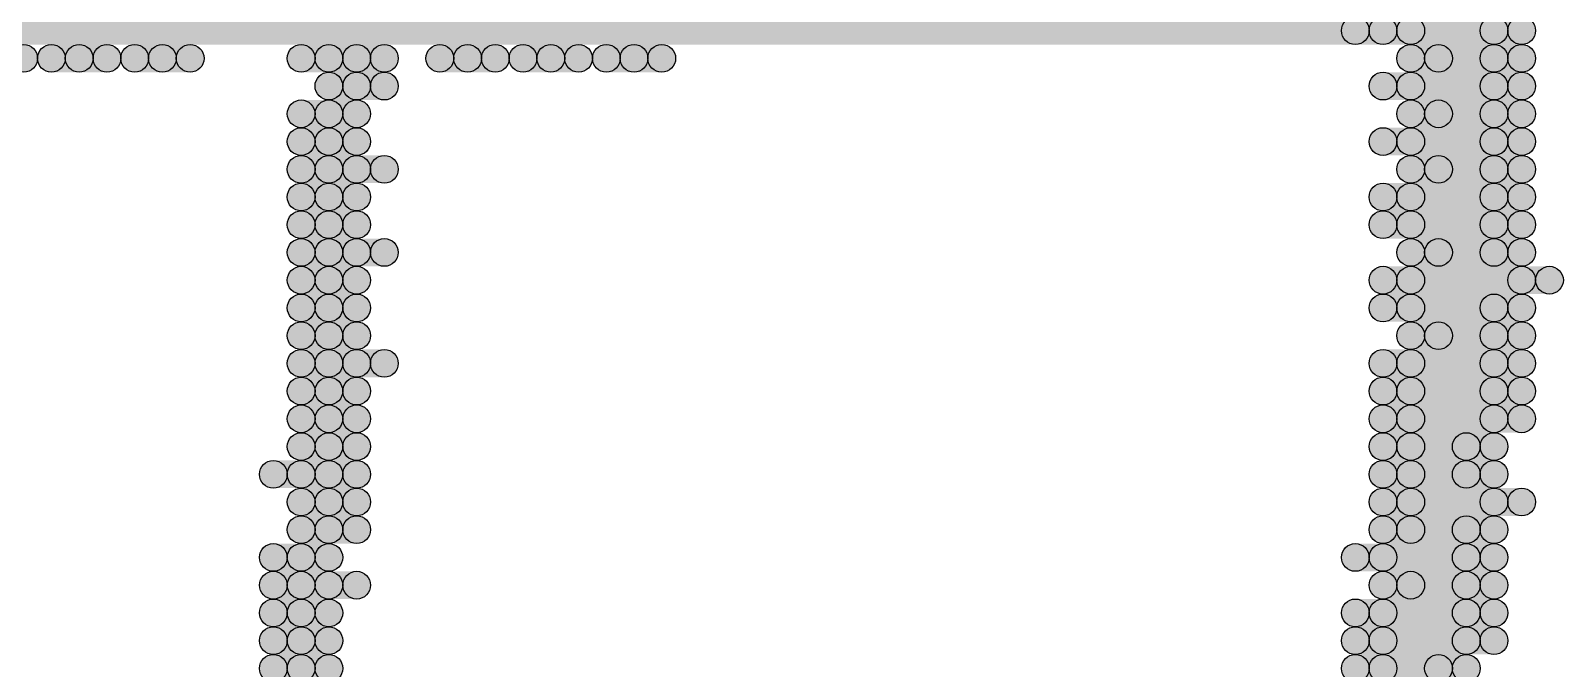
# Model space of a CAD drawing. Header units: millimetres. Extents: x 0 to 137, y 0 to 37.
# Drawn here: x 132.493 to 133.896, y 5.182 to 5.766 of the extents above; entities that cross this region are included whole.
import ezdxf

# ---------------------------------------------------------------- set-up
doc = ezdxf.new("R2010")
doc.units = ezdxf.units.MM
doc.layers.add('TopLayer', color=1, linetype='Continuous')
doc.layers.add('TopSolder', color=216, linetype='Continuous')

msp = doc.modelspace()

# ---------------------------------------------------------------- hatches: boundary and pattern name
at = {"layer": 'TopLayer'}
for points in [[(131.7498, 5.7531), (131.7498, 5.7785), (133.731, 5.7785), (133.731, 5.7531)], [(133.7564, 5.7531), (133.7564, 5.7785), (133.858, 5.7785), (133.858, 5.7531)], [(132.5372, 5.7277), (132.5372, 5.7531), (132.5626, 5.7531), (132.5626, 5.7277)], [(132.6134, 5.7277), (132.6134, 5.7531), (132.6388, 5.7531), (132.6388, 5.7277)], [(132.7658, 5.7277), (132.7658, 5.7531), (132.8166, 5.7531), (132.8166, 5.7277)], [(132.8928, 5.7277), (132.8928, 5.7531), (132.9182, 5.7531), (132.9182, 5.7277)], [(132.969, 5.7277), (132.969, 5.7531), (132.9944, 5.7531), (132.9944, 5.7277)], [(133.0452, 5.7277), (133.0452, 5.7531), (133.0706, 5.7531), (133.0706, 5.7277)], [(133.7818, 5.7277), (133.7818, 5.7531), (133.858, 5.7531), (133.858, 5.7277)], [(132.7912, 5.7023), (132.7912, 5.7277), (132.8166, 5.7277), (132.8166, 5.7023)], [(133.7564, 5.7023), (133.7564, 5.7277), (133.858, 5.7277), (133.858, 5.7023)], [(132.7658, 5.6769), (132.7658, 5.7023), (132.7912, 5.7023), (132.7912, 5.6769)], [(133.7818, 5.6769), (133.7818, 5.7023), (133.858, 5.7023), (133.858, 5.6769)], [(132.7658, 5.6515), (132.7658, 5.6769), (132.7912, 5.6769), (132.7912, 5.6515)], [(133.7564, 5.6515), (133.7564, 5.6769), (133.858, 5.6769), (133.858, 5.6515)], [(132.7658, 5.6261), (132.7658, 5.6515), (132.8166, 5.6515), (132.8166, 5.6261)], [(133.7818, 5.6261), (133.7818, 5.6515), (133.858, 5.6515), (133.858, 5.6261)], [(132.7658, 5.6007), (132.7658, 5.6261), (132.7912, 5.6261), (132.7912, 5.6007)], [(133.7564, 5.6007), (133.7564, 5.6261), (133.858, 5.6261), (133.858, 5.6007)], [(132.7658, 5.5753), (132.7658, 5.6007), (132.7912, 5.6007), (132.7912, 5.5753)], [(133.7564, 5.5753), (133.7564, 5.6007), (133.858, 5.6007), (133.858, 5.5753)], [(132.7658, 5.5499), (132.7658, 5.5753), (132.8166, 5.5753), (132.8166, 5.5499)], [(133.7818, 5.5499), (133.7818, 5.5753), (133.858, 5.5753), (133.858, 5.5499)], [(132.7658, 5.5245), (132.7658, 5.5499), (132.7912, 5.5499), (132.7912, 5.5245)], [(133.7564, 5.5245), (133.7564, 5.5499), (133.8834, 5.5499), (133.8834, 5.5245)], [(132.7658, 5.4991), (132.7658, 5.5245), (132.7912, 5.5245), (132.7912, 5.4991)], [(133.7564, 5.4991), (133.7564, 5.5245), (133.858, 5.5245), (133.858, 5.4991)], [(132.7658, 5.4737), (132.7658, 5.4991), (132.7912, 5.4991), (132.7912, 5.4737)], [(133.7818, 5.4737), (133.7818, 5.4991), (133.858, 5.4991), (133.858, 5.4737)], [(132.7658, 5.4483), (132.7658, 5.4737), (132.8166, 5.4737), (132.8166, 5.4483)], [(133.7564, 5.4483), (133.7564, 5.4737), (133.858, 5.4737), (133.858, 5.4483)], [(132.7658, 5.4229), (132.7658, 5.4483), (132.7912, 5.4483), (132.7912, 5.4229)], [(133.7564, 5.4229), (133.7564, 5.4483), (133.858, 5.4483), (133.858, 5.4229)], [(132.7658, 5.3975), (132.7658, 5.4229), (132.7912, 5.4229), (132.7912, 5.3975)], [(133.7564, 5.3975), (133.7564, 5.4229), (133.858, 5.4229), (133.858, 5.3975)], [(132.7658, 5.3721), (132.7658, 5.3975), (132.7912, 5.3975), (132.7912, 5.3721)], [(133.7564, 5.3721), (133.7564, 5.3975), (133.8326, 5.3975), (133.8326, 5.3721)], [(132.7404, 5.3467), (132.7404, 5.3721), (132.7912, 5.3721), (132.7912, 5.3467)], [(133.7564, 5.3467), (133.7564, 5.3721), (133.8326, 5.3721), (133.8326, 5.3467)], [(132.7658, 5.3213), (132.7658, 5.3467), (132.7912, 5.3467), (132.7912, 5.3213)], [(133.7564, 5.3213), (133.7564, 5.3467), (133.858, 5.3467), (133.858, 5.3213)], [(132.7658, 5.2959), (132.7658, 5.3213), (132.7912, 5.3213), (132.7912, 5.2959)], [(133.7564, 5.2959), (133.7564, 5.3213), (133.8326, 5.3213), (133.8326, 5.2959)], [(132.7404, 5.2705), (132.7404, 5.2959), (132.7658, 5.2959), (132.7658, 5.2705)], [(133.731, 5.2705), (133.731, 5.2959), (133.8326, 5.2959), (133.8326, 5.2705)], [(132.7404, 5.2451), (132.7404, 5.2705), (132.7912, 5.2705), (132.7912, 5.2451)], [(133.7564, 5.2451), (133.7564, 5.2705), (133.8326, 5.2705), (133.8326, 5.2451)], [(132.7404, 5.2197), (132.7404, 5.2451), (132.7658, 5.2451), (132.7658, 5.2197)], [(133.731, 5.2197), (133.731, 5.2451), (133.8326, 5.2451), (133.8326, 5.2197)], [(132.7404, 5.1943), (132.7404, 5.2197), (132.7658, 5.2197), (132.7658, 5.1943)], [(133.731, 5.1943), (133.731, 5.2197), (133.8326, 5.2197), (133.8326, 5.1943)], [(132.7404, 5.1689), (132.7404, 5.1943), (132.7658, 5.1943), (132.7658, 5.1689)], [(133.731, 5.1689), (133.731, 5.1943), (133.8072, 5.1943), (133.8072, 5.1689)]]:
    msp.add_hatch(color=1, dxfattribs=at).paths.add_polyline_path(points)
h = msp.add_hatch(color=1, dxfattribs=at)
edge = h.paths.add_edge_path()
edge.add_arc((133.731, 5.7658), 0.0127, 0, 360)
h = msp.add_hatch(color=1, dxfattribs=at)
edge = h.paths.add_edge_path()
edge.add_arc((133.7564, 5.7658), 0.0127, 0, 360)
h = msp.add_hatch(color=1, dxfattribs=at)
edge = h.paths.add_edge_path()
edge.add_arc((133.858, 5.7658), 0.0127, 0, 360)
h = msp.add_hatch(color=1, dxfattribs=at)
edge = h.paths.add_edge_path()
edge.add_arc((132.4864, 5.7404), 0.0127, 0, 360)
h = msp.add_hatch(color=1, dxfattribs=at)
edge = h.paths.add_edge_path()
edge.add_arc((132.5372, 5.7404), 0.0127, 0, 360)
h = msp.add_hatch(color=1, dxfattribs=at)
edge = h.paths.add_edge_path()
edge.add_arc((132.5626, 5.7404), 0.0127, 0, 360)
h = msp.add_hatch(color=1, dxfattribs=at)
edge = h.paths.add_edge_path()
edge.add_arc((132.6134, 5.7404), 0.0127, 0, 360)
h = msp.add_hatch(color=1, dxfattribs=at)
edge = h.paths.add_edge_path()
edge.add_arc((132.6388, 5.7404), 0.0127, 0, 360)
h = msp.add_hatch(color=1, dxfattribs=at)
edge = h.paths.add_edge_path()
edge.add_arc((132.7658, 5.7404), 0.0127, 0, 360)
h = msp.add_hatch(color=1, dxfattribs=at)
edge = h.paths.add_edge_path()
edge.add_arc((132.8166, 5.7404), 0.0127, 0, 360)
h = msp.add_hatch(color=1, dxfattribs=at)
edge = h.paths.add_edge_path()
edge.add_arc((132.8928, 5.7404), 0.0127, 0, 360)
h = msp.add_hatch(color=1, dxfattribs=at)
edge = h.paths.add_edge_path()
edge.add_arc((132.9182, 5.7404), 0.0127, 0, 360)
h = msp.add_hatch(color=1, dxfattribs=at)
edge = h.paths.add_edge_path()
edge.add_arc((132.969, 5.7404), 0.0127, 0, 360)
h = msp.add_hatch(color=1, dxfattribs=at)
edge = h.paths.add_edge_path()
edge.add_arc((132.9944, 5.7404), 0.0127, 0, 360)
h = msp.add_hatch(color=1, dxfattribs=at)
edge = h.paths.add_edge_path()
edge.add_arc((133.0452, 5.7404), 0.0127, 0, 360)
h = msp.add_hatch(color=1, dxfattribs=at)
edge = h.paths.add_edge_path()
edge.add_arc((133.0706, 5.7404), 0.0127, 0, 360)
h = msp.add_hatch(color=1, dxfattribs=at)
edge = h.paths.add_edge_path()
edge.add_arc((133.7818, 5.7404), 0.0127, 0, 360)
h = msp.add_hatch(color=1, dxfattribs=at)
edge = h.paths.add_edge_path()
edge.add_arc((133.858, 5.7404), 0.0127, 0, 360)
h = msp.add_hatch(color=1, dxfattribs=at)
edge = h.paths.add_edge_path()
edge.add_arc((132.7912, 5.715), 0.0127, 0, 360)
h = msp.add_hatch(color=1, dxfattribs=at)
edge = h.paths.add_edge_path()
edge.add_arc((132.8166, 5.715), 0.0127, 0, 360)
h = msp.add_hatch(color=1, dxfattribs=at)
edge = h.paths.add_edge_path()
edge.add_arc((133.7564, 5.715), 0.0127, 0, 360)
h = msp.add_hatch(color=1, dxfattribs=at)
edge = h.paths.add_edge_path()
edge.add_arc((133.858, 5.715), 0.0127, 0, 360)
h = msp.add_hatch(color=1, dxfattribs=at)
edge = h.paths.add_edge_path()
edge.add_arc((132.7658, 5.6896), 0.0127, 0, 360)
h = msp.add_hatch(color=1, dxfattribs=at)
edge = h.paths.add_edge_path()
edge.add_arc((132.7912, 5.6896), 0.0127, 0, 360)
h = msp.add_hatch(color=1, dxfattribs=at)
edge = h.paths.add_edge_path()
edge.add_arc((133.7818, 5.6896), 0.0127, 0, 360)
h = msp.add_hatch(color=1, dxfattribs=at)
edge = h.paths.add_edge_path()
edge.add_arc((133.858, 5.6896), 0.0127, 0, 360)
h = msp.add_hatch(color=1, dxfattribs=at)
edge = h.paths.add_edge_path()
edge.add_arc((132.7658, 5.6642), 0.0127, 0, 360)
h = msp.add_hatch(color=1, dxfattribs=at)
edge = h.paths.add_edge_path()
edge.add_arc((132.7912, 5.6642), 0.0127, 0, 360)
h = msp.add_hatch(color=1, dxfattribs=at)
edge = h.paths.add_edge_path()
edge.add_arc((133.7564, 5.6642), 0.0127, 0, 360)
h = msp.add_hatch(color=1, dxfattribs=at)
edge = h.paths.add_edge_path()
edge.add_arc((133.858, 5.6642), 0.0127, 0, 360)
h = msp.add_hatch(color=1, dxfattribs=at)
edge = h.paths.add_edge_path()
edge.add_arc((132.7658, 5.6388), 0.0127, 0, 360)
h = msp.add_hatch(color=1, dxfattribs=at)
edge = h.paths.add_edge_path()
edge.add_arc((132.8166, 5.6388), 0.0127, 0, 360)
h = msp.add_hatch(color=1, dxfattribs=at)
edge = h.paths.add_edge_path()
edge.add_arc((133.7818, 5.6388), 0.0127, 0, 360)
h = msp.add_hatch(color=1, dxfattribs=at)
edge = h.paths.add_edge_path()
edge.add_arc((133.858, 5.6388), 0.0127, 0, 360)
h = msp.add_hatch(color=1, dxfattribs=at)
edge = h.paths.add_edge_path()
edge.add_arc((132.7658, 5.6134), 0.0127, 0, 360)
h = msp.add_hatch(color=1, dxfattribs=at)
edge = h.paths.add_edge_path()
edge.add_arc((132.7912, 5.6134), 0.0127, 0, 360)
h = msp.add_hatch(color=1, dxfattribs=at)
edge = h.paths.add_edge_path()
edge.add_arc((133.7564, 5.6134), 0.0127, 0, 360)
h = msp.add_hatch(color=1, dxfattribs=at)
edge = h.paths.add_edge_path()
edge.add_arc((133.858, 5.6134), 0.0127, 0, 360)
h = msp.add_hatch(color=1, dxfattribs=at)
edge = h.paths.add_edge_path()
edge.add_arc((132.7658, 5.588), 0.0127, 0, 360)
h = msp.add_hatch(color=1, dxfattribs=at)
edge = h.paths.add_edge_path()
edge.add_arc((132.7912, 5.588), 0.0127, 0, 360)
h = msp.add_hatch(color=1, dxfattribs=at)
edge = h.paths.add_edge_path()
edge.add_arc((133.7564, 5.588), 0.0127, 0, 360)
h = msp.add_hatch(color=1, dxfattribs=at)
edge = h.paths.add_edge_path()
edge.add_arc((133.858, 5.588), 0.0127, 0, 360)
h = msp.add_hatch(color=1, dxfattribs=at)
edge = h.paths.add_edge_path()
edge.add_arc((132.7658, 5.5626), 0.0127, 0, 360)
h = msp.add_hatch(color=1, dxfattribs=at)
edge = h.paths.add_edge_path()
edge.add_arc((132.8166, 5.5626), 0.0127, 0, 360)
h = msp.add_hatch(color=1, dxfattribs=at)
edge = h.paths.add_edge_path()
edge.add_arc((133.7818, 5.5626), 0.0127, 0, 360)
h = msp.add_hatch(color=1, dxfattribs=at)
edge = h.paths.add_edge_path()
edge.add_arc((133.858, 5.5626), 0.0127, 0, 360)
h = msp.add_hatch(color=1, dxfattribs=at)
edge = h.paths.add_edge_path()
edge.add_arc((132.7658, 5.5372), 0.0127, 0, 360)
h = msp.add_hatch(color=1, dxfattribs=at)
edge = h.paths.add_edge_path()
edge.add_arc((132.7912, 5.5372), 0.0127, 0, 360)
h = msp.add_hatch(color=1, dxfattribs=at)
edge = h.paths.add_edge_path()
edge.add_arc((133.7564, 5.5372), 0.0127, 0, 360)
h = msp.add_hatch(color=1, dxfattribs=at)
edge = h.paths.add_edge_path()
edge.add_arc((133.8834, 5.5372), 0.0127, 0, 360)
h = msp.add_hatch(color=1, dxfattribs=at)
edge = h.paths.add_edge_path()
edge.add_arc((132.7658, 5.5118), 0.0127, 0, 360)
h = msp.add_hatch(color=1, dxfattribs=at)
edge = h.paths.add_edge_path()
edge.add_arc((132.7912, 5.5118), 0.0127, 0, 360)
h = msp.add_hatch(color=1, dxfattribs=at)
edge = h.paths.add_edge_path()
edge.add_arc((133.7564, 5.5118), 0.0127, 0, 360)
h = msp.add_hatch(color=1, dxfattribs=at)
edge = h.paths.add_edge_path()
edge.add_arc((133.858, 5.5118), 0.0127, 0, 360)
h = msp.add_hatch(color=1, dxfattribs=at)
edge = h.paths.add_edge_path()
edge.add_arc((132.7658, 5.4864), 0.0127, 0, 360)
h = msp.add_hatch(color=1, dxfattribs=at)
edge = h.paths.add_edge_path()
edge.add_arc((132.7912, 5.4864), 0.0127, 0, 360)
h = msp.add_hatch(color=1, dxfattribs=at)
edge = h.paths.add_edge_path()
edge.add_arc((133.7818, 5.4864), 0.0127, 0, 360)
h = msp.add_hatch(color=1, dxfattribs=at)
edge = h.paths.add_edge_path()
edge.add_arc((133.858, 5.4864), 0.0127, 0, 360)
h = msp.add_hatch(color=1, dxfattribs=at)
edge = h.paths.add_edge_path()
edge.add_arc((132.7658, 5.461), 0.0127, 0, 360)
h = msp.add_hatch(color=1, dxfattribs=at)
edge = h.paths.add_edge_path()
edge.add_arc((132.8166, 5.461), 0.0127, 0, 360)
h = msp.add_hatch(color=1, dxfattribs=at)
edge = h.paths.add_edge_path()
edge.add_arc((133.7564, 5.461), 0.0127, 0, 360)
h = msp.add_hatch(color=1, dxfattribs=at)
edge = h.paths.add_edge_path()
edge.add_arc((133.858, 5.461), 0.0127, 0, 360)
h = msp.add_hatch(color=1, dxfattribs=at)
edge = h.paths.add_edge_path()
edge.add_arc((132.7658, 5.4356), 0.0127, 0, 360)
h = msp.add_hatch(color=1, dxfattribs=at)
edge = h.paths.add_edge_path()
edge.add_arc((132.7912, 5.4356), 0.0127, 0, 360)
h = msp.add_hatch(color=1, dxfattribs=at)
edge = h.paths.add_edge_path()
edge.add_arc((133.7564, 5.4356), 0.0127, 0, 360)
h = msp.add_hatch(color=1, dxfattribs=at)
edge = h.paths.add_edge_path()
edge.add_arc((133.858, 5.4356), 0.0127, 0, 360)
h = msp.add_hatch(color=1, dxfattribs=at)
edge = h.paths.add_edge_path()
edge.add_arc((132.7658, 5.4102), 0.0127, 0, 360)
h = msp.add_hatch(color=1, dxfattribs=at)
edge = h.paths.add_edge_path()
edge.add_arc((132.7912, 5.4102), 0.0127, 0, 360)
h = msp.add_hatch(color=1, dxfattribs=at)
edge = h.paths.add_edge_path()
edge.add_arc((133.7564, 5.4102), 0.0127, 0, 360)
h = msp.add_hatch(color=1, dxfattribs=at)
edge = h.paths.add_edge_path()
edge.add_arc((133.858, 5.4102), 0.0127, 0, 360)
h = msp.add_hatch(color=1, dxfattribs=at)
edge = h.paths.add_edge_path()
edge.add_arc((132.7658, 5.3848), 0.0127, 0, 360)
h = msp.add_hatch(color=1, dxfattribs=at)
edge = h.paths.add_edge_path()
edge.add_arc((132.7912, 5.3848), 0.0127, 0, 360)
h = msp.add_hatch(color=1, dxfattribs=at)
edge = h.paths.add_edge_path()
edge.add_arc((133.7564, 5.3848), 0.0127, 0, 360)
h = msp.add_hatch(color=1, dxfattribs=at)
edge = h.paths.add_edge_path()
edge.add_arc((133.8326, 5.3848), 0.0127, 0, 360)
h = msp.add_hatch(color=1, dxfattribs=at)
edge = h.paths.add_edge_path()
edge.add_arc((132.7404, 5.3594), 0.0127, 0, 360)
h = msp.add_hatch(color=1, dxfattribs=at)
edge = h.paths.add_edge_path()
edge.add_arc((132.7912, 5.3594), 0.0127, 0, 360)
h = msp.add_hatch(color=1, dxfattribs=at)
edge = h.paths.add_edge_path()
edge.add_arc((133.7564, 5.3594), 0.0127, 0, 360)
h = msp.add_hatch(color=1, dxfattribs=at)
edge = h.paths.add_edge_path()
edge.add_arc((133.8326, 5.3594), 0.0127, 0, 360)
h = msp.add_hatch(color=1, dxfattribs=at)
edge = h.paths.add_edge_path()
edge.add_arc((132.7658, 5.334), 0.0127, 0, 360)
h = msp.add_hatch(color=1, dxfattribs=at)
edge = h.paths.add_edge_path()
edge.add_arc((132.7912, 5.334), 0.0127, 0, 360)
h = msp.add_hatch(color=1, dxfattribs=at)
edge = h.paths.add_edge_path()
edge.add_arc((133.7564, 5.334), 0.0127, 0, 360)
h = msp.add_hatch(color=1, dxfattribs=at)
edge = h.paths.add_edge_path()
edge.add_arc((133.858, 5.334), 0.0127, 0, 360)
h = msp.add_hatch(color=1, dxfattribs=at)
edge = h.paths.add_edge_path()
edge.add_arc((132.7658, 5.3086), 0.0127, 0, 360)
h = msp.add_hatch(color=1, dxfattribs=at)
edge = h.paths.add_edge_path()
edge.add_arc((132.7912, 5.3086), 0.0127, 0, 360)
h = msp.add_hatch(color=1, dxfattribs=at)
edge = h.paths.add_edge_path()
edge.add_arc((133.7564, 5.3086), 0.0127, 0, 360)
h = msp.add_hatch(color=1, dxfattribs=at)
edge = h.paths.add_edge_path()
edge.add_arc((133.8326, 5.3086), 0.0127, 0, 360)
h = msp.add_hatch(color=1, dxfattribs=at)
edge = h.paths.add_edge_path()
edge.add_arc((132.7404, 5.2832), 0.0127, 0, 360)
h = msp.add_hatch(color=1, dxfattribs=at)
edge = h.paths.add_edge_path()
edge.add_arc((132.7658, 5.2832), 0.0127, 0, 360)
h = msp.add_hatch(color=1, dxfattribs=at)
edge = h.paths.add_edge_path()
edge.add_arc((133.731, 5.2832), 0.0127, 0, 360)
h = msp.add_hatch(color=1, dxfattribs=at)
edge = h.paths.add_edge_path()
edge.add_arc((133.8326, 5.2832), 0.0127, 0, 360)
h = msp.add_hatch(color=1, dxfattribs=at)
edge = h.paths.add_edge_path()
edge.add_arc((132.7404, 5.2578), 0.0127, 0, 360)
h = msp.add_hatch(color=1, dxfattribs=at)
edge = h.paths.add_edge_path()
edge.add_arc((132.7912, 5.2578), 0.0127, 0, 360)
h = msp.add_hatch(color=1, dxfattribs=at)
edge = h.paths.add_edge_path()
edge.add_arc((133.7564, 5.2578), 0.0127, 0, 360)
h = msp.add_hatch(color=1, dxfattribs=at)
edge = h.paths.add_edge_path()
edge.add_arc((133.8326, 5.2578), 0.0127, 0, 360)
h = msp.add_hatch(color=1, dxfattribs=at)
edge = h.paths.add_edge_path()
edge.add_arc((132.7404, 5.2324), 0.0127, 0, 360)
h = msp.add_hatch(color=1, dxfattribs=at)
edge = h.paths.add_edge_path()
edge.add_arc((132.7658, 5.2324), 0.0127, 0, 360)
h = msp.add_hatch(color=1, dxfattribs=at)
edge = h.paths.add_edge_path()
edge.add_arc((133.731, 5.2324), 0.0127, 0, 360)
h = msp.add_hatch(color=1, dxfattribs=at)
edge = h.paths.add_edge_path()
edge.add_arc((133.8326, 5.2324), 0.0127, 0, 360)
h = msp.add_hatch(color=1, dxfattribs=at)
edge = h.paths.add_edge_path()
edge.add_arc((132.7404, 5.207), 0.0127, 0, 360)
h = msp.add_hatch(color=1, dxfattribs=at)
edge = h.paths.add_edge_path()
edge.add_arc((132.7658, 5.207), 0.0127, 0, 360)
h = msp.add_hatch(color=1, dxfattribs=at)
edge = h.paths.add_edge_path()
edge.add_arc((133.731, 5.207), 0.0127, 0, 360)
h = msp.add_hatch(color=1, dxfattribs=at)
edge = h.paths.add_edge_path()
edge.add_arc((133.8326, 5.207), 0.0127, 0, 360)
h = msp.add_hatch(color=1, dxfattribs=at)
edge = h.paths.add_edge_path()
edge.add_arc((132.7404, 5.1816), 0.0127, 0, 360)
h = msp.add_hatch(color=1, dxfattribs=at)
edge = h.paths.add_edge_path()
edge.add_arc((132.7658, 5.1816), 0.0127, 0, 360)
h = msp.add_hatch(color=1, dxfattribs=at)
edge = h.paths.add_edge_path()
edge.add_arc((133.731, 5.1816), 0.0127, 0, 360)
h = msp.add_hatch(color=1, dxfattribs=at)
edge = h.paths.add_edge_path()
edge.add_arc((133.8072, 5.1816), 0.0127, 0, 360)
at = {"layer": 'TopSolder'}
for points in [[(131.7244, 5.7531), (131.7244, 5.7785), (133.7056, 5.7785), (133.7056, 5.7531)], [(133.731, 5.7531), (133.731, 5.7785), (133.8326, 5.7785), (133.8326, 5.7531)], [(132.5118, 5.7277), (132.5118, 5.7531), (132.5372, 5.7531), (132.5372, 5.7277)], [(132.588, 5.7277), (132.588, 5.7531), (132.6134, 5.7531), (132.6134, 5.7277)], [(132.7404, 5.7277), (132.7404, 5.7531), (132.7912, 5.7531), (132.7912, 5.7277)], [(132.8674, 5.7277), (132.8674, 5.7531), (132.8928, 5.7531), (132.8928, 5.7277)], [(132.9436, 5.7277), (132.9436, 5.7531), (132.969, 5.7531), (132.969, 5.7277)], [(133.0198, 5.7277), (133.0198, 5.7531), (133.0452, 5.7531), (133.0452, 5.7277)], [(133.7564, 5.7277), (133.7564, 5.7531), (133.8326, 5.7531), (133.8326, 5.7277)], [(132.7658, 5.7023), (132.7658, 5.7277), (132.7912, 5.7277), (132.7912, 5.7023)], [(133.731, 5.7023), (133.731, 5.7277), (133.8326, 5.7277), (133.8326, 5.7023)], [(132.7404, 5.6769), (132.7404, 5.7023), (132.7658, 5.7023), (132.7658, 5.6769)], [(133.7564, 5.6769), (133.7564, 5.7023), (133.8326, 5.7023), (133.8326, 5.6769)], [(132.7404, 5.6515), (132.7404, 5.6769), (132.7658, 5.6769), (132.7658, 5.6515)], [(133.731, 5.6515), (133.731, 5.6769), (133.8326, 5.6769), (133.8326, 5.6515)], [(132.7404, 5.6261), (132.7404, 5.6515), (132.7912, 5.6515), (132.7912, 5.6261)], [(133.7564, 5.6261), (133.7564, 5.6515), (133.8326, 5.6515), (133.8326, 5.6261)], [(132.7404, 5.6007), (132.7404, 5.6261), (132.7658, 5.6261), (132.7658, 5.6007)], [(133.731, 5.6007), (133.731, 5.6261), (133.8326, 5.6261), (133.8326, 5.6007)], [(132.7404, 5.5753), (132.7404, 5.6007), (132.7658, 5.6007), (132.7658, 5.5753)], [(133.731, 5.5753), (133.731, 5.6007), (133.8326, 5.6007), (133.8326, 5.5753)], [(132.7404, 5.5499), (132.7404, 5.5753), (132.7912, 5.5753), (132.7912, 5.5499)], [(133.7564, 5.5499), (133.7564, 5.5753), (133.8326, 5.5753), (133.8326, 5.5499)], [(132.7404, 5.5245), (132.7404, 5.5499), (132.7658, 5.5499), (132.7658, 5.5245)], [(133.731, 5.5245), (133.731, 5.5499), (133.858, 5.5499), (133.858, 5.5245)], [(132.7404, 5.4991), (132.7404, 5.5245), (132.7658, 5.5245), (132.7658, 5.4991)], [(133.731, 5.4991), (133.731, 5.5245), (133.8326, 5.5245), (133.8326, 5.4991)], [(132.7404, 5.4737), (132.7404, 5.4991), (132.7658, 5.4991), (132.7658, 5.4737)], [(133.7564, 5.4737), (133.7564, 5.4991), (133.8326, 5.4991), (133.8326, 5.4737)], [(132.7404, 5.4483), (132.7404, 5.4737), (132.7912, 5.4737), (132.7912, 5.4483)], [(133.731, 5.4483), (133.731, 5.4737), (133.8326, 5.4737), (133.8326, 5.4483)], [(132.7404, 5.4229), (132.7404, 5.4483), (132.7658, 5.4483), (132.7658, 5.4229)], [(133.731, 5.4229), (133.731, 5.4483), (133.8326, 5.4483), (133.8326, 5.4229)], [(132.7404, 5.3975), (132.7404, 5.4229), (132.7658, 5.4229), (132.7658, 5.3975)], [(133.731, 5.3975), (133.731, 5.4229), (133.8326, 5.4229), (133.8326, 5.3975)], [(132.7404, 5.3721), (132.7404, 5.3975), (132.7658, 5.3975), (132.7658, 5.3721)], [(133.731, 5.3721), (133.731, 5.3975), (133.8072, 5.3975), (133.8072, 5.3721)], [(132.715, 5.3467), (132.715, 5.3721), (132.7658, 5.3721), (132.7658, 5.3467)], [(133.731, 5.3467), (133.731, 5.3721), (133.8072, 5.3721), (133.8072, 5.3467)], [(132.7404, 5.3213), (132.7404, 5.3467), (132.7658, 5.3467), (132.7658, 5.3213)], [(133.731, 5.3213), (133.731, 5.3467), (133.8326, 5.3467), (133.8326, 5.3213)], [(132.7404, 5.2959), (132.7404, 5.3213), (132.7658, 5.3213), (132.7658, 5.2959)], [(133.731, 5.2959), (133.731, 5.3213), (133.8072, 5.3213), (133.8072, 5.2959)], [(132.715, 5.2705), (132.715, 5.2959), (132.7404, 5.2959), (132.7404, 5.2705)], [(133.7056, 5.2705), (133.7056, 5.2959), (133.8072, 5.2959), (133.8072, 5.2705)], [(132.715, 5.2451), (132.715, 5.2705), (132.7658, 5.2705), (132.7658, 5.2451)], [(133.731, 5.2451), (133.731, 5.2705), (133.8072, 5.2705), (133.8072, 5.2451)], [(132.715, 5.2197), (132.715, 5.2451), (132.7404, 5.2451), (132.7404, 5.2197)], [(133.7056, 5.2197), (133.7056, 5.2451), (133.8072, 5.2451), (133.8072, 5.2197)], [(132.715, 5.1943), (132.715, 5.2197), (132.7404, 5.2197), (132.7404, 5.1943)], [(133.7056, 5.1943), (133.7056, 5.2197), (133.8072, 5.2197), (133.8072, 5.1943)], [(132.715, 5.1689), (132.715, 5.1943), (132.7404, 5.1943), (132.7404, 5.1689)], [(133.7056, 5.1689), (133.7056, 5.1943), (133.7818, 5.1943), (133.7818, 5.1689)]]:
    msp.add_hatch(color=216, dxfattribs=at).paths.add_polyline_path(points)
h = msp.add_hatch(color=216, dxfattribs=at)
edge = h.paths.add_edge_path()
edge.add_arc((133.7056, 5.7658), 0.0127, 0, 360)
h = msp.add_hatch(color=216, dxfattribs=at)
edge = h.paths.add_edge_path()
edge.add_arc((133.731, 5.7658), 0.0127, 0, 360)
h = msp.add_hatch(color=216, dxfattribs=at)
edge = h.paths.add_edge_path()
edge.add_arc((133.8326, 5.7658), 0.0127, 0, 360)
h = msp.add_hatch(color=216, dxfattribs=at)
edge = h.paths.add_edge_path()
edge.add_arc((132.5118, 5.7404), 0.0127, 0, 360)
h = msp.add_hatch(color=216, dxfattribs=at)
edge = h.paths.add_edge_path()
edge.add_arc((132.5372, 5.7404), 0.0127, 0, 360)
h = msp.add_hatch(color=216, dxfattribs=at)
edge = h.paths.add_edge_path()
edge.add_arc((132.588, 5.7404), 0.0127, 0, 360)
h = msp.add_hatch(color=216, dxfattribs=at)
edge = h.paths.add_edge_path()
edge.add_arc((132.6134, 5.7404), 0.0127, 0, 360)
h = msp.add_hatch(color=216, dxfattribs=at)
edge = h.paths.add_edge_path()
edge.add_arc((132.7404, 5.7404), 0.0127, 0, 360)
h = msp.add_hatch(color=216, dxfattribs=at)
edge = h.paths.add_edge_path()
edge.add_arc((132.7912, 5.7404), 0.0127, 0, 360)
h = msp.add_hatch(color=216, dxfattribs=at)
edge = h.paths.add_edge_path()
edge.add_arc((132.8674, 5.7404), 0.0127, 0, 360)
h = msp.add_hatch(color=216, dxfattribs=at)
edge = h.paths.add_edge_path()
edge.add_arc((132.8928, 5.7404), 0.0127, 0, 360)
h = msp.add_hatch(color=216, dxfattribs=at)
edge = h.paths.add_edge_path()
edge.add_arc((132.9436, 5.7404), 0.0127, 0, 360)
h = msp.add_hatch(color=216, dxfattribs=at)
edge = h.paths.add_edge_path()
edge.add_arc((132.969, 5.7404), 0.0127, 0, 360)
h = msp.add_hatch(color=216, dxfattribs=at)
edge = h.paths.add_edge_path()
edge.add_arc((133.0198, 5.7404), 0.0127, 0, 360)
h = msp.add_hatch(color=216, dxfattribs=at)
edge = h.paths.add_edge_path()
edge.add_arc((133.0452, 5.7404), 0.0127, 0, 360)
h = msp.add_hatch(color=216, dxfattribs=at)
edge = h.paths.add_edge_path()
edge.add_arc((133.7564, 5.7404), 0.0127, 0, 360)
h = msp.add_hatch(color=216, dxfattribs=at)
edge = h.paths.add_edge_path()
edge.add_arc((133.8326, 5.7404), 0.0127, 0, 360)
h = msp.add_hatch(color=216, dxfattribs=at)
edge = h.paths.add_edge_path()
edge.add_arc((132.7658, 5.715), 0.0127, 0, 360)
h = msp.add_hatch(color=216, dxfattribs=at)
edge = h.paths.add_edge_path()
edge.add_arc((132.7912, 5.715), 0.0127, 0, 360)
h = msp.add_hatch(color=216, dxfattribs=at)
edge = h.paths.add_edge_path()
edge.add_arc((133.731, 5.715), 0.0127, 0, 360)
h = msp.add_hatch(color=216, dxfattribs=at)
edge = h.paths.add_edge_path()
edge.add_arc((133.8326, 5.715), 0.0127, 0, 360)
h = msp.add_hatch(color=216, dxfattribs=at)
edge = h.paths.add_edge_path()
edge.add_arc((132.7404, 5.6896), 0.0127, 0, 360)
h = msp.add_hatch(color=216, dxfattribs=at)
edge = h.paths.add_edge_path()
edge.add_arc((132.7658, 5.6896), 0.0127, 0, 360)
h = msp.add_hatch(color=216, dxfattribs=at)
edge = h.paths.add_edge_path()
edge.add_arc((133.7564, 5.6896), 0.0127, 0, 360)
h = msp.add_hatch(color=216, dxfattribs=at)
edge = h.paths.add_edge_path()
edge.add_arc((133.8326, 5.6896), 0.0127, 0, 360)
h = msp.add_hatch(color=216, dxfattribs=at)
edge = h.paths.add_edge_path()
edge.add_arc((132.7404, 5.6642), 0.0127, 0, 360)
h = msp.add_hatch(color=216, dxfattribs=at)
edge = h.paths.add_edge_path()
edge.add_arc((132.7658, 5.6642), 0.0127, 0, 360)
h = msp.add_hatch(color=216, dxfattribs=at)
edge = h.paths.add_edge_path()
edge.add_arc((133.731, 5.6642), 0.0127, 0, 360)
h = msp.add_hatch(color=216, dxfattribs=at)
edge = h.paths.add_edge_path()
edge.add_arc((133.8326, 5.6642), 0.0127, 0, 360)
h = msp.add_hatch(color=216, dxfattribs=at)
edge = h.paths.add_edge_path()
edge.add_arc((132.7404, 5.6388), 0.0127, 0, 360)
h = msp.add_hatch(color=216, dxfattribs=at)
edge = h.paths.add_edge_path()
edge.add_arc((132.7912, 5.6388), 0.0127, 0, 360)
h = msp.add_hatch(color=216, dxfattribs=at)
edge = h.paths.add_edge_path()
edge.add_arc((133.7564, 5.6388), 0.0127, 0, 360)
h = msp.add_hatch(color=216, dxfattribs=at)
edge = h.paths.add_edge_path()
edge.add_arc((133.8326, 5.6388), 0.0127, 0, 360)
h = msp.add_hatch(color=216, dxfattribs=at)
edge = h.paths.add_edge_path()
edge.add_arc((132.7404, 5.6134), 0.0127, 0, 360)
h = msp.add_hatch(color=216, dxfattribs=at)
edge = h.paths.add_edge_path()
edge.add_arc((132.7658, 5.6134), 0.0127, 0, 360)
h = msp.add_hatch(color=216, dxfattribs=at)
edge = h.paths.add_edge_path()
edge.add_arc((133.731, 5.6134), 0.0127, 0, 360)
h = msp.add_hatch(color=216, dxfattribs=at)
edge = h.paths.add_edge_path()
edge.add_arc((133.8326, 5.6134), 0.0127, 0, 360)
h = msp.add_hatch(color=216, dxfattribs=at)
edge = h.paths.add_edge_path()
edge.add_arc((132.7404, 5.588), 0.0127, 0, 360)
h = msp.add_hatch(color=216, dxfattribs=at)
edge = h.paths.add_edge_path()
edge.add_arc((132.7658, 5.588), 0.0127, 0, 360)
h = msp.add_hatch(color=216, dxfattribs=at)
edge = h.paths.add_edge_path()
edge.add_arc((133.731, 5.588), 0.0127, 0, 360)
h = msp.add_hatch(color=216, dxfattribs=at)
edge = h.paths.add_edge_path()
edge.add_arc((133.8326, 5.588), 0.0127, 0, 360)
h = msp.add_hatch(color=216, dxfattribs=at)
edge = h.paths.add_edge_path()
edge.add_arc((132.7404, 5.5626), 0.0127, 0, 360)
h = msp.add_hatch(color=216, dxfattribs=at)
edge = h.paths.add_edge_path()
edge.add_arc((132.7912, 5.5626), 0.0127, 0, 360)
h = msp.add_hatch(color=216, dxfattribs=at)
edge = h.paths.add_edge_path()
edge.add_arc((133.7564, 5.5626), 0.0127, 0, 360)
h = msp.add_hatch(color=216, dxfattribs=at)
edge = h.paths.add_edge_path()
edge.add_arc((133.8326, 5.5626), 0.0127, 0, 360)
h = msp.add_hatch(color=216, dxfattribs=at)
edge = h.paths.add_edge_path()
edge.add_arc((132.7404, 5.5372), 0.0127, 0, 360)
h = msp.add_hatch(color=216, dxfattribs=at)
edge = h.paths.add_edge_path()
edge.add_arc((132.7658, 5.5372), 0.0127, 0, 360)
h = msp.add_hatch(color=216, dxfattribs=at)
edge = h.paths.add_edge_path()
edge.add_arc((133.731, 5.5372), 0.0127, 0, 360)
h = msp.add_hatch(color=216, dxfattribs=at)
edge = h.paths.add_edge_path()
edge.add_arc((133.858, 5.5372), 0.0127, 0, 360)
h = msp.add_hatch(color=216, dxfattribs=at)
edge = h.paths.add_edge_path()
edge.add_arc((132.7404, 5.5118), 0.0127, 0, 360)
h = msp.add_hatch(color=216, dxfattribs=at)
edge = h.paths.add_edge_path()
edge.add_arc((132.7658, 5.5118), 0.0127, 0, 360)
h = msp.add_hatch(color=216, dxfattribs=at)
edge = h.paths.add_edge_path()
edge.add_arc((133.731, 5.5118), 0.0127, 0, 360)
h = msp.add_hatch(color=216, dxfattribs=at)
edge = h.paths.add_edge_path()
edge.add_arc((133.8326, 5.5118), 0.0127, 0, 360)
h = msp.add_hatch(color=216, dxfattribs=at)
edge = h.paths.add_edge_path()
edge.add_arc((132.7404, 5.4864), 0.0127, 0, 360)
h = msp.add_hatch(color=216, dxfattribs=at)
edge = h.paths.add_edge_path()
edge.add_arc((132.7658, 5.4864), 0.0127, 0, 360)
h = msp.add_hatch(color=216, dxfattribs=at)
edge = h.paths.add_edge_path()
edge.add_arc((133.7564, 5.4864), 0.0127, 0, 360)
h = msp.add_hatch(color=216, dxfattribs=at)
edge = h.paths.add_edge_path()
edge.add_arc((133.8326, 5.4864), 0.0127, 0, 360)
h = msp.add_hatch(color=216, dxfattribs=at)
edge = h.paths.add_edge_path()
edge.add_arc((132.7404, 5.461), 0.0127, 0, 360)
h = msp.add_hatch(color=216, dxfattribs=at)
edge = h.paths.add_edge_path()
edge.add_arc((132.7912, 5.461), 0.0127, 0, 360)
h = msp.add_hatch(color=216, dxfattribs=at)
edge = h.paths.add_edge_path()
edge.add_arc((133.731, 5.461), 0.0127, 0, 360)
h = msp.add_hatch(color=216, dxfattribs=at)
edge = h.paths.add_edge_path()
edge.add_arc((133.8326, 5.461), 0.0127, 0, 360)
h = msp.add_hatch(color=216, dxfattribs=at)
edge = h.paths.add_edge_path()
edge.add_arc((132.7404, 5.4356), 0.0127, 0, 360)
h = msp.add_hatch(color=216, dxfattribs=at)
edge = h.paths.add_edge_path()
edge.add_arc((132.7658, 5.4356), 0.0127, 0, 360)
h = msp.add_hatch(color=216, dxfattribs=at)
edge = h.paths.add_edge_path()
edge.add_arc((133.731, 5.4356), 0.0127, 0, 360)
h = msp.add_hatch(color=216, dxfattribs=at)
edge = h.paths.add_edge_path()
edge.add_arc((133.8326, 5.4356), 0.0127, 0, 360)
h = msp.add_hatch(color=216, dxfattribs=at)
edge = h.paths.add_edge_path()
edge.add_arc((132.7404, 5.4102), 0.0127, 0, 360)
h = msp.add_hatch(color=216, dxfattribs=at)
edge = h.paths.add_edge_path()
edge.add_arc((132.7658, 5.4102), 0.0127, 0, 360)
h = msp.add_hatch(color=216, dxfattribs=at)
edge = h.paths.add_edge_path()
edge.add_arc((133.731, 5.4102), 0.0127, 0, 360)
h = msp.add_hatch(color=216, dxfattribs=at)
edge = h.paths.add_edge_path()
edge.add_arc((133.8326, 5.4102), 0.0127, 0, 360)
h = msp.add_hatch(color=216, dxfattribs=at)
edge = h.paths.add_edge_path()
edge.add_arc((132.7404, 5.3848), 0.0127, 0, 360)
h = msp.add_hatch(color=216, dxfattribs=at)
edge = h.paths.add_edge_path()
edge.add_arc((132.7658, 5.3848), 0.0127, 0, 360)
h = msp.add_hatch(color=216, dxfattribs=at)
edge = h.paths.add_edge_path()
edge.add_arc((133.731, 5.3848), 0.0127, 0, 360)
h = msp.add_hatch(color=216, dxfattribs=at)
edge = h.paths.add_edge_path()
edge.add_arc((133.8072, 5.3848), 0.0127, 0, 360)
h = msp.add_hatch(color=216, dxfattribs=at)
edge = h.paths.add_edge_path()
edge.add_arc((132.715, 5.3594), 0.0127, 0, 360)
h = msp.add_hatch(color=216, dxfattribs=at)
edge = h.paths.add_edge_path()
edge.add_arc((132.7658, 5.3594), 0.0127, 0, 360)
h = msp.add_hatch(color=216, dxfattribs=at)
edge = h.paths.add_edge_path()
edge.add_arc((133.731, 5.3594), 0.0127, 0, 360)
h = msp.add_hatch(color=216, dxfattribs=at)
edge = h.paths.add_edge_path()
edge.add_arc((133.8072, 5.3594), 0.0127, 0, 360)
h = msp.add_hatch(color=216, dxfattribs=at)
edge = h.paths.add_edge_path()
edge.add_arc((132.7404, 5.334), 0.0127, 0, 360)
h = msp.add_hatch(color=216, dxfattribs=at)
edge = h.paths.add_edge_path()
edge.add_arc((132.7658, 5.334), 0.0127, 0, 360)
h = msp.add_hatch(color=216, dxfattribs=at)
edge = h.paths.add_edge_path()
edge.add_arc((133.731, 5.334), 0.0127, 0, 360)
h = msp.add_hatch(color=216, dxfattribs=at)
edge = h.paths.add_edge_path()
edge.add_arc((133.8326, 5.334), 0.0127, 0, 360)
h = msp.add_hatch(color=216, dxfattribs=at)
edge = h.paths.add_edge_path()
edge.add_arc((132.7404, 5.3086), 0.0127, 0, 360)
h = msp.add_hatch(color=216, dxfattribs=at)
edge = h.paths.add_edge_path()
edge.add_arc((132.7658, 5.3086), 0.0127, 0, 360)
h = msp.add_hatch(color=216, dxfattribs=at)
edge = h.paths.add_edge_path()
edge.add_arc((133.731, 5.3086), 0.0127, 0, 360)
h = msp.add_hatch(color=216, dxfattribs=at)
edge = h.paths.add_edge_path()
edge.add_arc((133.8072, 5.3086), 0.0127, 0, 360)
h = msp.add_hatch(color=216, dxfattribs=at)
edge = h.paths.add_edge_path()
edge.add_arc((132.715, 5.2832), 0.0127, 0, 360)
h = msp.add_hatch(color=216, dxfattribs=at)
edge = h.paths.add_edge_path()
edge.add_arc((132.7404, 5.2832), 0.0127, 0, 360)
h = msp.add_hatch(color=216, dxfattribs=at)
edge = h.paths.add_edge_path()
edge.add_arc((133.7056, 5.2832), 0.0127, 0, 360)
h = msp.add_hatch(color=216, dxfattribs=at)
edge = h.paths.add_edge_path()
edge.add_arc((133.8072, 5.2832), 0.0127, 0, 360)
h = msp.add_hatch(color=216, dxfattribs=at)
edge = h.paths.add_edge_path()
edge.add_arc((132.715, 5.2578), 0.0127, 0, 360)
h = msp.add_hatch(color=216, dxfattribs=at)
edge = h.paths.add_edge_path()
edge.add_arc((132.7658, 5.2578), 0.0127, 0, 360)
h = msp.add_hatch(color=216, dxfattribs=at)
edge = h.paths.add_edge_path()
edge.add_arc((133.731, 5.2578), 0.0127, 0, 360)
h = msp.add_hatch(color=216, dxfattribs=at)
edge = h.paths.add_edge_path()
edge.add_arc((133.8072, 5.2578), 0.0127, 0, 360)
h = msp.add_hatch(color=216, dxfattribs=at)
edge = h.paths.add_edge_path()
edge.add_arc((132.715, 5.2324), 0.0127, 0, 360)
h = msp.add_hatch(color=216, dxfattribs=at)
edge = h.paths.add_edge_path()
edge.add_arc((132.7404, 5.2324), 0.0127, 0, 360)
h = msp.add_hatch(color=216, dxfattribs=at)
edge = h.paths.add_edge_path()
edge.add_arc((133.7056, 5.2324), 0.0127, 0, 360)
h = msp.add_hatch(color=216, dxfattribs=at)
edge = h.paths.add_edge_path()
edge.add_arc((133.8072, 5.2324), 0.0127, 0, 360)
h = msp.add_hatch(color=216, dxfattribs=at)
edge = h.paths.add_edge_path()
edge.add_arc((132.715, 5.207), 0.0127, 0, 360)
h = msp.add_hatch(color=216, dxfattribs=at)
edge = h.paths.add_edge_path()
edge.add_arc((132.7404, 5.207), 0.0127, 0, 360)
h = msp.add_hatch(color=216, dxfattribs=at)
edge = h.paths.add_edge_path()
edge.add_arc((133.7056, 5.207), 0.0127, 0, 360)
h = msp.add_hatch(color=216, dxfattribs=at)
edge = h.paths.add_edge_path()
edge.add_arc((133.8072, 5.207), 0.0127, 0, 360)
h = msp.add_hatch(color=216, dxfattribs=at)
edge = h.paths.add_edge_path()
edge.add_arc((132.715, 5.1816), 0.0127, 0, 360)
h = msp.add_hatch(color=216, dxfattribs=at)
edge = h.paths.add_edge_path()
edge.add_arc((132.7404, 5.1816), 0.0127, 0, 360)
h = msp.add_hatch(color=216, dxfattribs=at)
edge = h.paths.add_edge_path()
edge.add_arc((133.7056, 5.1816), 0.0127, 0, 360)
h = msp.add_hatch(color=216, dxfattribs=at)
edge = h.paths.add_edge_path()
edge.add_arc((133.7818, 5.1816), 0.0127, 0, 360)

# ---------------------------------------------------------------- linework, layer by layer
at = {"layer": 'TopLayer'}
for centre in [(133.731, 5.7658), (133.7564, 5.7658), (133.858, 5.7658), (132.4864, 5.7404), (132.5372, 5.7404), (132.5626, 5.7404), (132.6134, 5.7404), (132.6388, 5.7404), (132.7658, 5.7404), (132.8166, 5.7404), (132.8928, 5.7404), (132.9182, 5.7404), (132.969, 5.7404), (132.9944, 5.7404), (133.0452, 5.7404), (133.0706, 5.7404), (133.7818, 5.7404), (133.858, 5.7404), (132.7912, 5.715), (132.8166, 5.715), (133.7564, 5.715), (133.858, 5.715), (132.7658, 5.6896), (132.7912, 5.6896), (133.7818, 5.6896), (133.858, 5.6896), (132.7658, 5.6642), (132.7912, 5.6642), (133.7564, 5.6642), (133.858, 5.6642), (132.7658, 5.6388), (132.8166, 5.6388), (133.7818, 5.6388), (133.858, 5.6388), (132.7658, 5.6134), (132.7912, 5.6134), (133.7564, 5.6134), (133.858, 5.6134), (132.7658, 5.588), (132.7912, 5.588), (133.7564, 5.588), (133.858, 5.588), (132.7658, 5.5626), (132.8166, 5.5626), (133.7818, 5.5626), (133.858, 5.5626), (132.7658, 5.5372), (132.7912, 5.5372), (133.7564, 5.5372), (133.8834, 5.5372), (132.7658, 5.5118), (132.7912, 5.5118), (133.7564, 5.5118), (133.858, 5.5118), (132.7658, 5.4864), (132.7912, 5.4864), (133.7818, 5.4864), (133.858, 5.4864), (132.7658, 5.461), (132.8166, 5.461), (133.7564, 5.461), (133.858, 5.461), (132.7658, 5.4356), (132.7912, 5.4356), (133.7564, 5.4356), (133.858, 5.4356), (132.7658, 5.4102), (132.7912, 5.4102), (133.7564, 5.4102), (133.858, 5.4102), (132.7658, 5.3848), (132.7912, 5.3848), (133.7564, 5.3848), (133.8326, 5.3848), (132.7404, 5.3594), (132.7912, 5.3594), (133.7564, 5.3594), (133.8326, 5.3594), (132.7658, 5.334), (132.7912, 5.334), (133.7564, 5.334), (133.858, 5.334), (132.7658, 5.3086), (132.7912, 5.3086), (133.7564, 5.3086), (133.8326, 5.3086), (132.7404, 5.2832), (132.7658, 5.2832), (133.731, 5.2832), (133.8326, 5.2832), (132.7404, 5.2578), (132.7912, 5.2578), (133.7564, 5.2578), (133.8326, 5.2578), (132.7404, 5.2324), (132.7658, 5.2324), (133.731, 5.2324), (133.8326, 5.2324), (132.7404, 5.207), (132.7658, 5.207), (133.731, 5.207), (133.8326, 5.207), (132.7404, 5.1816), (132.7658, 5.1816), (133.731, 5.1816), (133.8072, 5.1816)]:
    msp.add_circle(centre, 0.0127, dxfattribs=at)
at = {"layer": 'TopSolder'}
for centre in [(133.7056, 5.7658), (133.731, 5.7658), (133.8326, 5.7658), (132.5118, 5.7404), (132.5372, 5.7404), (132.588, 5.7404), (132.6134, 5.7404), (132.7404, 5.7404), (132.7912, 5.7404), (132.8674, 5.7404), (132.8928, 5.7404), (132.9436, 5.7404), (132.969, 5.7404), (133.0198, 5.7404), (133.0452, 5.7404), (133.7564, 5.7404), (133.8326, 5.7404), (132.7658, 5.715), (132.7912, 5.715), (133.731, 5.715), (133.8326, 5.715), (132.7404, 5.6896), (132.7658, 5.6896), (133.7564, 5.6896), (133.8326, 5.6896), (132.7404, 5.6642), (132.7658, 5.6642), (133.731, 5.6642), (133.8326, 5.6642), (132.7404, 5.6388), (132.7912, 5.6388), (133.7564, 5.6388), (133.8326, 5.6388), (132.7404, 5.6134), (132.7658, 5.6134), (133.731, 5.6134), (133.8326, 5.6134), (132.7404, 5.588), (132.7658, 5.588), (133.731, 5.588), (133.8326, 5.588), (132.7404, 5.5626), (132.7912, 5.5626), (133.7564, 5.5626), (133.8326, 5.5626), (132.7404, 5.5372), (132.7658, 5.5372), (133.731, 5.5372), (133.858, 5.5372), (132.7404, 5.5118), (132.7658, 5.5118), (133.731, 5.5118), (133.8326, 5.5118), (132.7404, 5.4864), (132.7658, 5.4864), (133.7564, 5.4864), (133.8326, 5.4864), (132.7404, 5.461), (132.7912, 5.461), (133.731, 5.461), (133.8326, 5.461), (132.7404, 5.4356), (132.7658, 5.4356), (133.731, 5.4356), (133.8326, 5.4356), (132.7404, 5.4102), (132.7658, 5.4102), (133.731, 5.4102), (133.8326, 5.4102), (132.7404, 5.3848), (132.7658, 5.3848), (133.731, 5.3848), (133.8072, 5.3848), (132.715, 5.3594), (132.7658, 5.3594), (133.731, 5.3594), (133.8072, 5.3594), (132.7404, 5.334), (132.7658, 5.334), (133.731, 5.334), (133.8326, 5.334), (132.7404, 5.3086), (132.7658, 5.3086), (133.731, 5.3086), (133.8072, 5.3086), (132.715, 5.2832), (132.7404, 5.2832), (133.7056, 5.2832), (133.8072, 5.2832), (132.715, 5.2578), (132.7658, 5.2578), (133.731, 5.2578), (133.8072, 5.2578), (132.715, 5.2324), (132.7404, 5.2324), (133.7056, 5.2324), (133.8072, 5.2324), (132.715, 5.207), (132.7404, 5.207), (133.7056, 5.207), (133.8072, 5.207), (132.715, 5.1816), (132.7404, 5.1816), (133.7056, 5.1816), (133.7818, 5.1816)]:
    msp.add_circle(centre, 0.0127, dxfattribs=at)

doc.saveas('drawing.dxf')
